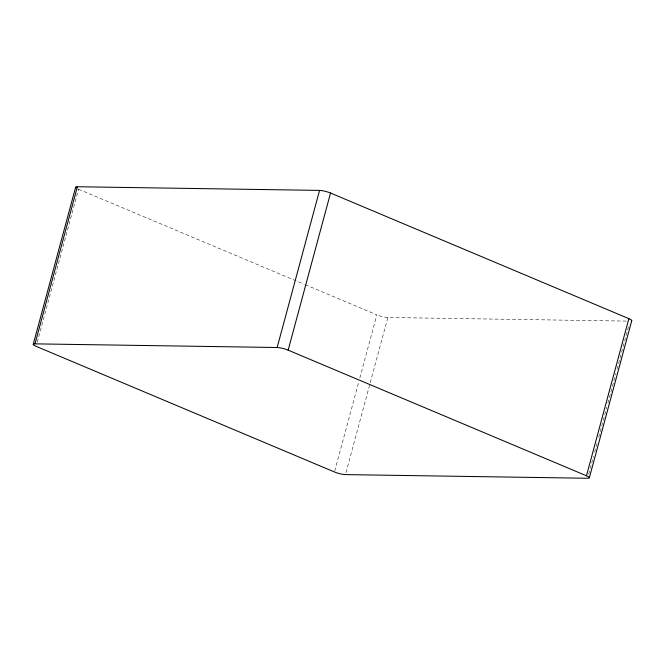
<?xml version="1.0" encoding="UTF-8"?>
<svg xmlns="http://www.w3.org/2000/svg" width="665" height="665" viewBox="0 0 665 665"><rect width="100%" height="100%" fill="white"/><g stroke="black" fill="none" stroke-linecap="round" stroke-linejoin="round"><path stroke-width="0.5" stroke-dasharray="3.33 2.49" d="M37.215 342.334L78.528 189.217A8.08 1.496 15.1 0 1 77.78 188.885M334.728 470.978L358.759 381.91M359.84 377.903L376.856 314.853L305.144 284.653M345.983 472.607L387.845 317.488L628.974 321.129M588.691 474.261L593.554 456.248M594.635 452.242L597.602 441.236M598.683 437.229L606.788 407.204M607.868 403.206L615.965 373.181M617.045 369.183L629.198 324.146M78.528 189.217L304.188 284.254M387.845 317.488A8.08 1.496 15.1 0 1 376.856 314.853"/><path stroke-width="1" d="M33.25 344.337L75.644 187.222M628.866 318.66L586.472 475.783A8.08 1.496 15.1 0 1 587.611 478.26L345.443 474.602A8.08 1.496 15.1 0 1 334.462 471.975L36.134 346.34A8.08 1.496 15.1 0 1 34.996 343.855L77.389 186.74L319.557 190.398A8.08 1.496 15.1 0 1 330.538 193.025L628.866 318.66A8.08 1.496 15.1 0 1 631.426 320.979M34.996 343.855L277.155 347.512L319.557 190.398M586.472 475.783L288.144 350.147L330.538 193.025M589.356 477.778L631.75 320.663M277.155 347.512A8.08 1.496 15.1 0 1 288.144 350.147M76.159 187.946A8.08 1.496 15.1 0 1 77.389 186.74"/></g></svg>
